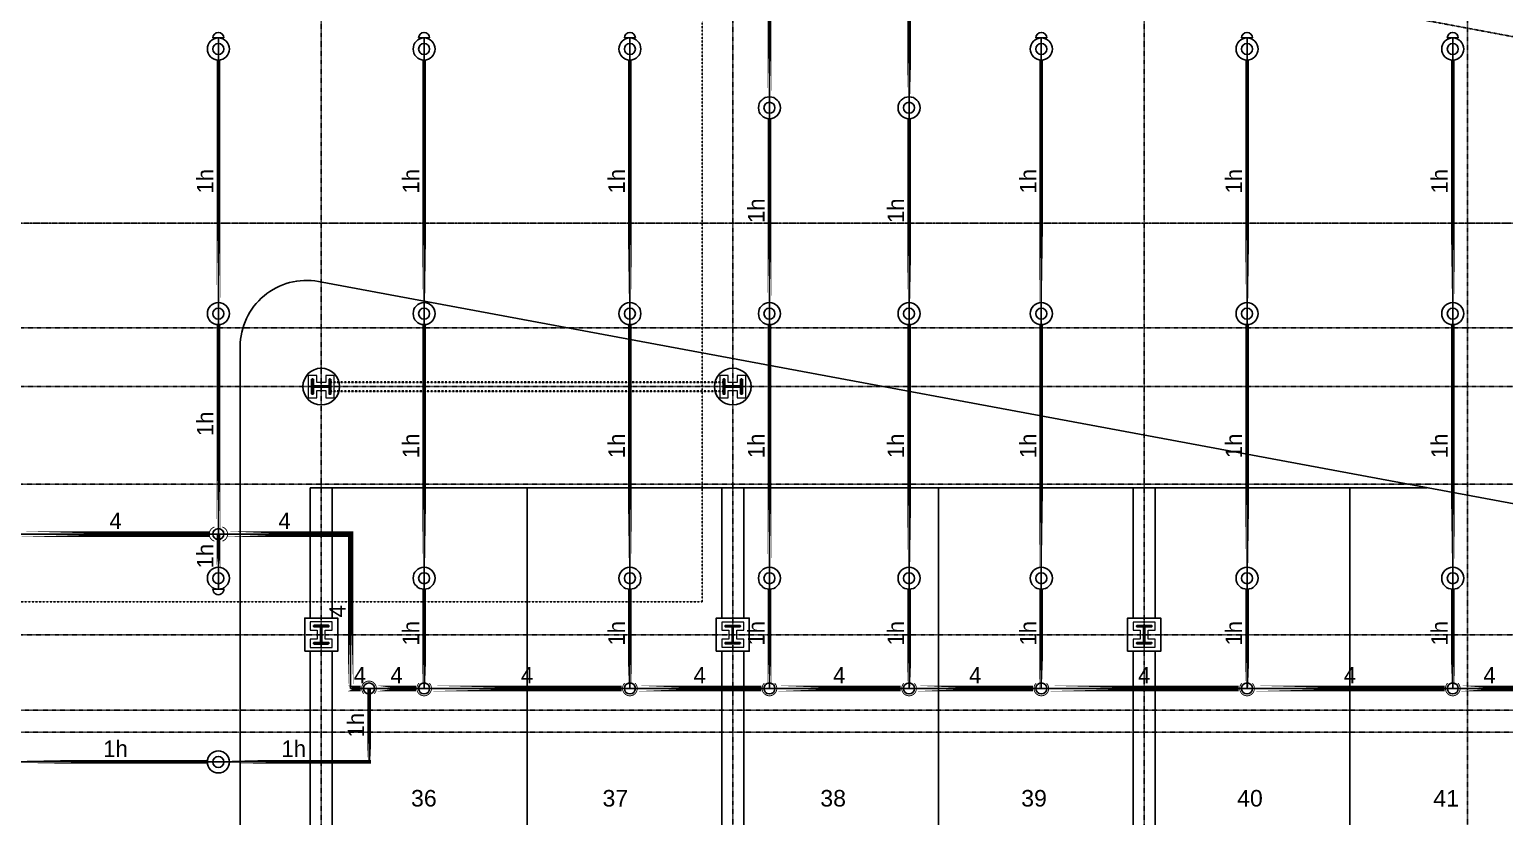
# Model space of a CAD drawing. Header units: inches. Extents: x -24247 to 247, y -491 to 2341.
# Drawn here: x -1395 to -592, y 506 to 934 of the extents above; entities that cross this region are included whole.
import ezdxf
from ezdxf.enums import TextEntityAlignment as Align

# ---------------------------------------------------------------- set-up
doc = ezdxf.new("R2010")
doc.units = ezdxf.units.IN
doc.header["$LTSCALE"] = 0.3
doc.header["$MEASUREMENT"] = 0
for name, pattern in [('CENTER2', [1.125, 0.75, -0.125, 0.125, -0.125]), ('DASHDOT2', [0.5, 0.25, -0.125, 0, -0.125]), ('HIDDEN2', [0.1875, 0.125, -0.0625])]:
    doc.linetypes.add(name, pattern=pattern)
for name, color, linetype, lineweight in [('A-Anno-Text', 7, 'Continuous', 25), ('A-Detl-Hatch', 1, 'Continuous', 18), ('A-Detl-Wide', 2, 'Continuous', 35), ('S-Detl-Hatch', 1, 'Continuous', 18), ('S-Detl-Wide', 3, 'Continuous', 35)]:
    doc.layers.add(name, color=color, linetype=linetype, lineweight=lineweight)
for name, color, linetype in [('A-Grid(SmallScale)', 11, 'CENTER2'), ('A-Roof-Above', 7, 'HIDDEN2'), ('A-Site-Parking', 251, 'Continuous'), ('HEADUP', 7, 'Continuous'), ('PIPEBL', 4, 'Continuous'), ('pipemn', 6, 'Continuous'), ('PIPESPC', 7, 'Continuous'), ('S-Structural Concrete', 4, 'Continuous'), ('spk-cap', 7, 'Continuous'), ('spk-piperise', 7, 'Continuous'), ('TIDYPIPE', 7, 'Continuous')]:
    doc.layers.add(name, color=color, linetype=linetype)
doc.layers.add('Zoning Envelope', color=7, linetype='DASHDOT2', true_color=0xaa0061)
doc.styles.add('G1DIM', font='arial.ttf')
doc.styles.add('PIPE', font='PIPE.SHX')

# ---------------------------------------------------------------- blocks, each defined once
blk = doc.blocks.new('*U29')
at = {"layer": 'A-Detl-Hatch'}
h = blk.add_hatch(dxfattribs=at)
h.set_pattern_fill('ANSI32', color=256, scale=6, style=0)
h.set_pattern_definition([(45, (0, -4.96), (-1.591, 1.591), []), (45, (1.0607, -4.96), (-1.591, 1.591), [])])
edge = h.paths.add_edge_path()
edge.add_line((3.9925, -9.92), (3.9925, -9.39))
edge.add_line((3.9925, -9.39), (0.6575, -9.39))
edge.add_arc((0.6575, -8.89), 0.5, 180, 270, ccw=False)
edge.add_line((0.1575, -8.89), (0.1575, -1.03))
edge.add_arc((0.6575, -1.03), 0.5, 90, 180, ccw=False)
edge.add_line((0.6575, -0.53), (3.9925, -0.53))
edge.add_line((3.9925, -0.53), (3.9925, 0))
edge.add_line((3.9925, 0), (-3.9925, 0))
edge.add_line((-3.9925, 0), (-3.9925, -0.53))
edge.add_line((-3.9925, -0.53), (-0.6575, -0.53))
edge.add_arc((-0.6575, -1.03), 0.5, 0, 90, ccw=False)
edge.add_line((-0.1575, -1.03), (-0.1575, -8.89))
edge.add_arc((-0.6575, -8.89), 0.5, -90, 0, ccw=False)
edge.add_line((-0.6575, -9.39), (-3.9925, -9.39))
edge.add_line((-3.9925, -9.39), (-3.9925, -9.92))
edge.add_line((-3.9925, -9.92), (3.9925, -9.92))
at = {"color": 0, "linetype": 'ByBlock'}
blk.add_lwpolyline([(3.9925, -9.92), (3.9925, -9.39), (0.6575, -9.39, -0.41421356), (0.1575, -8.89), (0.1575, -1.03, -0.41421356), (0.6575, -0.53), (3.9925, -0.53), (3.9925, 0), (-3.9925, 0), (-3.9925, -0.53), (-0.6575, -0.53, -0.41421356), (-0.1575, -1.03), (-0.1575, -8.89, -0.41421356), (-0.6575, -9.39), (-3.9925, -9.39), (-3.9925, -9.92)], format="xyb", close=True, dxfattribs=at)
blk = doc.blocks.new('w10x39')
at = {"layer": 'S-Detl-Hatch'}
blk.add_lwpolyline([(13843.55, -7311.37), (13843.55, -7306.84), (13839.72, -7306.84), (13839.72, -7301.98), (13843.55, -7301.98), (13843.55, -7297.45), (13831.57, -7297.45), (13831.57, -7301.98), (13835.4, -7301.98), (13835.4, -7306.84), (13831.57, -7306.84), (13831.57, -7311.37)], close=True, dxfattribs=at)
at = {"layer": 'A-Detl-Wide'}
blk.add_blockref('*U29', (13837.56, -7299.45), dxfattribs=at)
blk = doc.blocks.new('*U19')
at = {"layer": 'A-Detl-Hatch'}
h = blk.add_hatch(dxfattribs=at)
h.set_pattern_fill('ANSI32', color=256, scale=6, style=0)
h.set_pattern_definition([(45, (0, -4.865), (-1.591, 1.591), []), (45, (1.0607, -4.865), (-1.591, 1.591), [])])
edge = h.paths.add_edge_path()
edge.add_line((3.98, -9.73), (3.98, -9.295))
edge.add_line((3.98, -9.295), (0.645, -9.295))
edge.add_arc((0.645, -8.795), 0.5, 180, 270, ccw=False)
edge.add_line((0.145, -8.795), (0.145, -0.935))
edge.add_arc((0.645, -0.935), 0.5, 90, 180, ccw=False)
edge.add_line((0.645, -0.435), (3.98, -0.435))
edge.add_line((3.98, -0.435), (3.98, 0))
edge.add_line((3.98, 0), (-3.98, 0))
edge.add_line((-3.98, 0), (-3.98, -0.435))
edge.add_line((-3.98, -0.435), (-0.645, -0.435))
edge.add_arc((-0.645, -0.935), 0.5, 0, 90, ccw=False)
edge.add_line((-0.145, -0.935), (-0.145, -8.795))
edge.add_arc((-0.645, -8.795), 0.5, -90, 0, ccw=False)
edge.add_line((-0.645, -9.295), (-3.98, -9.295))
edge.add_line((-3.98, -9.295), (-3.98, -9.73))
edge.add_line((-3.98, -9.73), (3.98, -9.73))
at = {"color": 0, "linetype": 'ByBlock'}
blk.add_lwpolyline([(3.98, -9.73), (3.98, -9.295), (0.645, -9.295, -0.4142136), (0.145, -8.795), (0.145, -0.935, -0.4142136), (0.645, -0.435), (3.98, -0.435), (3.98, 0), (-3.98, 0), (-3.98, -0.435), (-0.645, -0.435, -0.4142136), (-0.145, -0.935), (-0.145, -8.795, -0.4142136), (-0.645, -9.295), (-3.98, -9.295), (-3.98, -9.73)], format="xyb", close=True, dxfattribs=at)
blk = doc.blocks.new('W10X33')
at = {"layer": 'S-Detl-Hatch'}
blk.add_lwpolyline([(13773.78, -7310.28), (13773.78, -7305.84), (13769.95, -7305.84), (13769.95, -7300.98), (13773.78, -7300.98), (13773.78, -7296.55), (13761.82, -7296.55), (13761.82, -7300.98), (13765.66, -7300.98), (13765.66, -7305.84), (13761.82, -7305.84), (13761.82, -7310.28)], close=True, dxfattribs=at)
at = {"layer": 'A-Detl-Wide'}
blk.add_blockref('*U19', (13767.8, -7298.55), dxfattribs=at)
blk = doc.blocks.new('*U30')
at = {"layer": 'A-Detl-Hatch'}
h = blk.add_hatch(dxfattribs=at)
h.set_pattern_fill('ANSI32', color=256, scale=6, style=0)
h.set_pattern_definition([(45, (0, -5.05), (-1.591, 1.591), []), (45, (1.0607, -5.05), (-1.591, 1.591), [])])
edge = h.paths.add_edge_path()
edge.add_line((4.01, -10.1), (4.01, -9.48))
edge.add_line((4.01, -9.48), (0.675, -9.48))
edge.add_arc((0.675, -8.98), 0.5, 180, 270, ccw=False)
edge.add_line((0.175, -8.98), (0.175, -1.12))
edge.add_arc((0.675, -1.12), 0.5, 90, 180, ccw=False)
edge.add_line((0.675, -0.62), (4.01, -0.62))
edge.add_line((4.01, -0.62), (4.01, 0))
edge.add_line((4.01, 0), (-4.01, 0))
edge.add_line((-4.01, 0), (-4.01, -0.62))
edge.add_line((-4.01, -0.62), (-0.675, -0.62))
edge.add_arc((-0.675, -1.12), 0.5, 0, 90, ccw=False)
edge.add_line((-0.175, -1.12), (-0.175, -8.98))
edge.add_arc((-0.675, -8.98), 0.5, -90, 0, ccw=False)
edge.add_line((-0.675, -9.48), (-4.01, -9.48))
edge.add_line((-4.01, -9.48), (-4.01, -10.1))
edge.add_line((-4.01, -10.1), (4.01, -10.1))
at = {"color": 0, "linetype": 'ByBlock'}
blk.add_lwpolyline([(4.01, -10.1), (4.01, -9.48), (0.675, -9.48, -0.4142136), (0.175, -8.98), (0.175, -1.12, -0.4142136), (0.675, -0.62), (4.01, -0.62), (4.01, 0), (-4.01, 0), (-4.01, -0.62), (-0.675, -0.62, -0.4142136), (-0.175, -1.12), (-0.175, -8.98, -0.4142136), (-0.675, -9.48), (-4.01, -9.48), (-4.01, -10.1)], format="xyb", close=True, dxfattribs=at)
blk = doc.blocks.new('W10X45')
at = {"layer": 'S-Detl-Hatch'}
blk.add_lwpolyline([(13921.91, -7311.37), (13921.91, -7306.75), (13918.07, -7306.75), (13918.07, -7301.89), (13921.91, -7301.89), (13921.91, -7297.27), (13909.89, -7297.27), (13909.89, -7301.89), (13913.72, -7301.89), (13913.72, -7306.75), (13909.89, -7306.75), (13909.89, -7311.37)], close=True, dxfattribs=at)
at = {"layer": 'A-Detl-Wide'}
blk.add_blockref('*U30', (13915.9, -7299.27), dxfattribs=at)
blk = doc.blocks.new('SPRIG1')
for radius in [6, 3]:
    blk.add_circle((0, 0), radius)
blk = doc.blocks.new('rise')
blk.add_circle((0, 0), 3)
blk = doc.blocks.new('PIPESPC')
at = {"layer": 'PIPESPC', "style": 'PIPE', "width": 0.9}
blk.add_attdef('SIZE', text='', height=9, dxfattribs=at).set_placement((0, 4.02), align=Align.CENTER)
at = {"layer": 'PIPESPC', "style": 'PIPE', "flags": 1}
blk.add_attdef('SCHED', (25.3, 3.89), '', height=9, dxfattribs=at)
blk = doc.blocks.new('CAP')
blk.add_line((0, 3), (0, -3))
blk.add_arc((0, 0), 3, 270, 90)
blk = doc.blocks.new('TIDYDROP')
at = {"const_width": 0.5}
for points in [[(-2.18, 3.82, 0.737034), (-2.18, -3.82)], [(2.18, 3.82, -0.737034), (2.18, -3.82)]]:
    blk.add_lwpolyline(points, format="xyb", dxfattribs=at)
blk = doc.blocks.new('TIDYRUN')
at = {"const_width": 0.5}
blk.add_lwpolyline([(-2.83, 2.83, -2.414214), (-2.83, -2.83, -1.737895)], format="xyb", dxfattribs=at)

msp = doc.modelspace()

# ---------------------------------------------------------------- linework, layer by layer
at = {"layer": 'A-Grid(SmallScale)'}
for p, q in [((-1236, 1771.74), (-1236, -107.53)), ((-1012, -107.53), (-1012, 1771.74)), ((-788, 1771.74), (-788, -107.53)), ((-612, -107.53), (-612, 1771.74)), ((-3580, 1488.28), (228, 778.5)), ((228, 829), (-3580, 829)), ((-3565.11, 772), (228, 772)), ((-3565.11, 740), (228, 740)), ((-3580, 687), (228, 687)), ((-3580, 605), (228, 605)), ((228, 564), (-3558.75, 564)), ((228, 552), (-3580, 552))]:
    msp.add_line(p, q, dxfattribs=at)
at = {"layer": 'A-Roof-Above'}
msp.add_lwpolyline([(-3347.5, 1299.62), (-3098.62, 1299.62), (-3098.62, 1357.62), (-2779.38, 1357.62), (-2779.38, 1135.62), (-2719.38, 1135.62), (-2719.38, 704.87), (-2229.63, 704.87), (-2229.63, 1135.62), (-1585.38, 1135.62), (-1585.38, 622.88), (-1028.63, 622.88), (-1028.63, 1029.64), (15.5, 835.02)], dxfattribs=at)
at = {"layer": 'A-Site-Parking'}
for p, q in [((-1237.55, 797.17), (-568.42, 672.84)), ((-1280.13, 761.78), (-1280.13, 492)), ((-1242, 685), (-633.87, 685)), ((-1242, 614), (-1242, 685)), ((-1230, 614), (-1230, 685)), ((-1124, 469), (-1124, 685)), ((-1018, 614), (-1018, 685)), ((-1006, 614), (-1006, 685)), ((-900, 469), (-900, 685)), ((-794, 614), (-794, 685)), ((-782, 614), (-782, 685)), ((-676, 685), (-676, 457.13)), ((-1242, 486), (-1242, 596)), ((-1230, 486), (-1230, 596)), ((-1018, 486), (-1018, 596)), ((-1006, 486), (-1006, 596)), ((-794, 486), (-794, 596)), ((-782, 486), (-782, 596))]:
    msp.add_line(p, q, dxfattribs=at)
msp.add_arc((-1244.13, 761.78), 36, 79.4737, 180, dxfattribs=at)
at = {"layer": 'PIPEBL', "color": 1}
for p, q in [((-992, 991.74), (-992, 891.74)), ((-916, 891.74), (-916, 975.4)), ((-1292, 923.74), (-1292, 929.74)), ((-1292, 923.74), (-1292, 779.74)), ((-1180, 923.74), (-1180, 929.74)), ((-1180, 923.74), (-1180, 779.74)), ((-1068, 923.74), (-1068, 929.74)), ((-1068, 779.74), (-1068, 923.74)), ((-844, 923.74), (-844, 929.74)), ((-844, 923.74), (-844, 779.74)), ((-732, 923.74), (-732, 929.74)), ((-732, 779.74), (-732, 923.74)), ((-620, 923.74), (-620, 929.74)), ((-620, 923.74), (-620, 779.74)), ((-992, 891.74), (-992, 779.74)), ((-916, 779.74), (-916, 891.74)), ((-1292, 779.74), (-1292, 659.74)), ((-1180, 779.74), (-1180, 635.74)), ((-1068, 635.74), (-1068, 779.74)), ((-992, 779.74), (-992, 635.74)), ((-916, 635.74), (-916, 779.74)), ((-844, 779.74), (-844, 635.74)), ((-732, 635.74), (-732, 779.74)), ((-620, 779.74), (-620, 635.74)), ((-1292, 659.74), (-1292, 635.74)), ((-1292, 635.74), (-1292, 629.74)), ((-1180, 635.74), (-1180, 575.74)), ((-1068, 575.74), (-1068, 635.74)), ((-992, 635.74), (-992, 575.74)), ((-916, 575.74), (-916, 635.74)), ((-844, 635.74), (-844, 575.74)), ((-732, 575.74), (-732, 635.74)), ((-620, 635.74), (-620, 575.74)), ((-1210, 575.74), (-1210, 535.74)), ((-1292, 535.74), (-1404, 535.74)), ((-1292, 535.74), (-1210, 535.74))]:
    msp.add_line(p, q, dxfattribs=at)
at = {"layer": 'pipemn', "color": 1}
for p, q in [((-1292, 659.74), (-1404, 659.74)), ((-1220, 659.74), (-1292, 659.74)), ((-1220, 575.74), (-1220, 659.74)), ((-1210, 575.74), (-1220, 575.74)), ((-1180, 575.74), (-1210, 575.74)), ((-1068, 575.74), (-1180, 575.74)), ((-992, 575.74), (-1068, 575.74)), ((-916, 575.74), (-992, 575.74)), ((-844, 575.74), (-916, 575.74)), ((-732, 575.74), (-844, 575.74)), ((-620, 575.74), (-732, 575.74)), ((-580, 575.74), (-620, 575.74))]:
    msp.add_line(p, q, dxfattribs=at)
at = {"layer": 'S-Detl-Wide', "linetype": 'HIDDEN2'}
for p, q in [((-1230.95, 742.5), (-1017.05, 742.5)), ((-1230.95, 737.5), (-1017.05, 737.5))]:
    msp.add_line(p, q, dxfattribs=at)
at = {"layer": 'S-Structural Concrete'}
for points in [[(-1245, 596), (-1227, 596), (-1227, 614), (-1245, 614)], [(-1021, 596), (-1003, 596), (-1003, 614), (-1021, 614)], [(-797, 596), (-779, 596), (-779, 614), (-797, 614)]]:
    msp.add_lwpolyline(points, close=True, dxfattribs=at)
for centre in [(-1236, 740), (-1012, 740)]:
    msp.add_circle(centre, 10, dxfattribs=at)
at = {"layer": 'TIDYPIPE', "color": 7}
for points, const_width in [([(-992, 897.74), (-992, 985.74)], 2), ([(-916, 897.74), (-916, 969.4)], 2), ([(-1292, 785.74), (-1292, 917.74)], 2), ([(-1180, 785.74), (-1180, 917.74)], 2), ([(-1068, 785.74), (-1068, 917.74)], 2), ([(-844, 785.74), (-844, 917.74)], 2), ([(-732, 785.74), (-732, 917.74)], 2), ([(-620, 785.74), (-620, 917.74)], 2), ([(-992, 785.74), (-992, 885.74)], 2), ([(-916, 785.74), (-916, 885.74)], 2), ([(-1292, 659.74), (-1292, 773.74)], 2), ([(-1180, 641.74), (-1180, 773.74)], 2), ([(-1068, 641.74), (-1068, 773.74)], 2), ([(-992, 641.74), (-992, 773.74)], 2), ([(-916, 641.74), (-916, 773.74)], 2), ([(-844, 641.74), (-844, 773.74)], 2), ([(-732, 641.74), (-732, 773.74)], 2), ([(-620, 641.74), (-620, 773.74)], 2), ([(-1399.5, 659.74), (-1296.5, 659.74)], 3), ([(-1292, 641.74), (-1292, 659.74)], 2), ([(-1287.5, 659.74), (-1218.5, 659.74)], 3), ([(-1220, 574.24), (-1220, 661.24)], 3), ([(-1180, 575.74), (-1180, 629.74)], 2), ([(-1068, 575.74), (-1068, 629.74)], 2), ([(-992, 575.74), (-992, 629.74)], 2), ([(-916, 575.74), (-916, 629.74)], 2), ([(-844, 575.74), (-844, 629.74)], 2), ([(-732, 575.74), (-732, 629.74)], 2), ([(-620, 575.74), (-620, 629.74)], 2), ([(-1221.5, 575.74), (-1214.5, 575.74)], 3), ([(-1210, 534.74), (-1210, 575.74)], 2), ([(-1205.5, 575.74), (-1184.5, 575.74)], 3), ([(-1175.5, 575.74), (-1072.5, 575.74)], 3), ([(-1063.5, 575.74), (-996.5, 575.74)], 3), ([(-987.5, 575.74), (-920.5, 575.74)], 3), ([(-911.5, 575.74), (-848.5, 575.74)], 3), ([(-839.5, 575.74), (-736.5, 575.74)], 3), ([(-727.5, 575.74), (-624.5, 575.74)], 3), ([(-615.5, 575.74), (-580, 575.74)], 3), ([(-1398, 535.74), (-1298, 535.74)], 2), ([(-1286, 535.74), (-1209, 535.74)], 2)]:
    msp.add_lwpolyline(points, close=True, dxfattribs=dict(at, const_width=const_width))
at = {"layer": 'Zoning Envelope'}
msp.add_lwpolyline([(228, 829), (-2840, 829, 0.000426), (-2973.35, 828.89, 0.001551), (-3580, 826.08, 0.001255)], format="xyb", dxfattribs=at)

# ---------------------------------------------------------------- block references
at = {"rotation": 90}
for p in [(-8540.32, -13175.9), (-8316.32, -13175.9)]:
    msp.add_blockref('W10X45', p, dxfattribs=at)
for name, p in [('w10x39', (-15073.56, 7909.41)), ('W10X33', (-14779.8, 7908.41)), ('W10X33', (-14555.8, 7908.41))]:
    msp.add_blockref(name, p)
at = {"layer": 'HEADUP'}
for p in [(-1292, 923.74), (-1180, 923.74), (-1068, 923.74), (-844, 923.74), (-732, 923.74), (-620, 923.74), (-992, 891.74), (-916, 891.74), (-1292, 779.74), (-1180, 779.74), (-1068, 779.74), (-992, 779.74), (-916, 779.74), (-844, 779.74), (-732, 779.74), (-620, 779.74), (-1292, 635.74), (-1180, 635.74), (-1068, 635.74), (-992, 635.74), (-916, 635.74), (-844, 635.74), (-732, 635.74), (-620, 635.74), (-1292, 535.74)]:
    msp.add_blockref('SPRIG1', p, dxfattribs=at)
at = {"layer": 'PIPESPC'}
ref = msp.add_blockref('PIPESPC', (-1292, 851.74), dxfattribs=dict(at, rotation=90))
ref.add_attrib('SIZE', '1h', dxfattribs={"color": 0, "height": 9, "rotation": 90, "style": 'PIPE'}).set_placement((-1292, 851.74), align=Align.BOTTOM_CENTER)
ref = msp.add_blockref('PIPESPC', (-1180, 851.74), dxfattribs=dict(at, rotation=90))
ref.add_attrib('SIZE', '1h', dxfattribs={"color": 0, "height": 9, "rotation": 90, "style": 'PIPE'}).set_placement((-1180, 851.74), align=Align.BOTTOM_CENTER)
ref = msp.add_blockref('PIPESPC', (-1068, 851.74), dxfattribs=dict(at, rotation=90))
ref.add_attrib('SIZE', '1h', dxfattribs={"color": 0, "height": 9, "rotation": 90, "style": 'PIPE'}).set_placement((-1068, 851.74), align=Align.BOTTOM_CENTER)
ref = msp.add_blockref('PIPESPC', (-844, 851.74), dxfattribs=dict(at, rotation=90))
ref.add_attrib('SIZE', '1h', dxfattribs={"color": 0, "height": 9, "rotation": 90, "style": 'PIPE'}).set_placement((-844, 851.74), align=Align.BOTTOM_CENTER)
ref = msp.add_blockref('PIPESPC', (-732, 851.74), dxfattribs=dict(at, rotation=90))
ref.add_attrib('SIZE', '1h', dxfattribs={"color": 0, "height": 9, "rotation": 90, "style": 'PIPE'}).set_placement((-732, 851.74), align=Align.BOTTOM_CENTER)
ref = msp.add_blockref('PIPESPC', (-620, 851.74), dxfattribs=dict(at, rotation=90))
ref.add_attrib('SIZE', '1h', dxfattribs={"color": 0, "height": 9, "rotation": 90, "style": 'PIPE'}).set_placement((-620, 851.74), align=Align.BOTTOM_CENTER)
ref = msp.add_blockref('PIPESPC', (-992, 835.74), dxfattribs=dict(at, rotation=90))
ref.add_attrib('SIZE', '1h', dxfattribs={"color": 0, "height": 9, "rotation": 90, "style": 'PIPE'}).set_placement((-992, 835.74), align=Align.BOTTOM_CENTER)
ref = msp.add_blockref('PIPESPC', (-916, 835.74), dxfattribs=dict(at, rotation=90))
ref.add_attrib('SIZE', '1h', dxfattribs={"color": 0, "height": 9, "rotation": 90, "style": 'PIPE'}).set_placement((-916, 835.74), align=Align.BOTTOM_CENTER)
ref = msp.add_blockref('PIPESPC', (-1292, 719.74), dxfattribs=dict(at, rotation=90))
ref.add_attrib('SIZE', '1h', dxfattribs={"color": 0, "height": 9, "rotation": 90, "style": 'PIPE'}).set_placement((-1292, 719.74), align=Align.BOTTOM_CENTER)
ref = msp.add_blockref('PIPESPC', (-1180, 707.74), dxfattribs=dict(at, rotation=90))
ref.add_attrib('SIZE', '1h', dxfattribs={"color": 0, "height": 9, "rotation": 90, "style": 'PIPE'}).set_placement((-1180, 707.74), align=Align.BOTTOM_CENTER)
ref = msp.add_blockref('PIPESPC', (-1068, 707.74), dxfattribs=dict(at, rotation=90))
ref.add_attrib('SIZE', '1h', dxfattribs={"color": 0, "height": 9, "rotation": 90, "style": 'PIPE'}).set_placement((-1068, 707.74), align=Align.BOTTOM_CENTER)
ref = msp.add_blockref('PIPESPC', (-992, 707.74), dxfattribs=dict(at, rotation=90))
ref.add_attrib('SIZE', '1h', dxfattribs={"color": 0, "height": 9, "rotation": 90, "style": 'PIPE'}).set_placement((-992, 707.74), align=Align.BOTTOM_CENTER)
ref = msp.add_blockref('PIPESPC', (-916, 707.74), dxfattribs=dict(at, rotation=90))
ref.add_attrib('SIZE', '1h', dxfattribs={"color": 0, "height": 9, "rotation": 90, "style": 'PIPE'}).set_placement((-916, 707.74), align=Align.BOTTOM_CENTER)
ref = msp.add_blockref('PIPESPC', (-844, 707.74), dxfattribs=dict(at, rotation=90))
ref.add_attrib('SIZE', '1h', dxfattribs={"color": 0, "height": 9, "rotation": 90, "style": 'PIPE'}).set_placement((-844, 707.74), align=Align.BOTTOM_CENTER)
ref = msp.add_blockref('PIPESPC', (-732, 707.74), dxfattribs=dict(at, rotation=90))
ref.add_attrib('SIZE', '1h', dxfattribs={"color": 0, "height": 9, "rotation": 90, "style": 'PIPE'}).set_placement((-732, 707.74), align=Align.BOTTOM_CENTER)
ref = msp.add_blockref('PIPESPC', (-620, 707.74), dxfattribs=dict(at, rotation=90))
ref.add_attrib('SIZE', '1h', dxfattribs={"color": 0, "height": 9, "rotation": 90, "style": 'PIPE'}).set_placement((-620, 707.74), align=Align.BOTTOM_CENTER)
ref = msp.add_blockref('PIPESPC', (-1348, 659.74), dxfattribs=at)
ref.add_attrib('SIZE', '4', dxfattribs={"color": 0, "height": 9, "style": 'PIPE'}).set_placement((-1348, 659.74), align=Align.BOTTOM_CENTER)
ref = msp.add_blockref('PIPESPC', (-1256, 659.74), dxfattribs=at)
ref.add_attrib('SIZE', '4', dxfattribs={"color": 0, "height": 9, "style": 'PIPE'}).set_placement((-1256, 659.74), align=Align.BOTTOM_CENTER)
ref = msp.add_blockref('PIPESPC', (-1292, 647.74), dxfattribs=dict(at, rotation=90))
ref.add_attrib('SIZE', '1h', dxfattribs={"color": 0, "height": 9, "rotation": 90, "style": 'PIPE'}).set_placement((-1292, 647.74), align=Align.BOTTOM_CENTER)
ref = msp.add_blockref('PIPESPC', (-1220, 617.74), dxfattribs=dict(at, rotation=90))
ref.add_attrib('SIZE', '4', dxfattribs={"color": 0, "height": 9, "rotation": 90, "style": 'PIPE'}).set_placement((-1220, 617.74), align=Align.BOTTOM_CENTER)
ref = msp.add_blockref('PIPESPC', (-1180, 605.74), dxfattribs=dict(at, rotation=90))
ref.add_attrib('SIZE', '1h', dxfattribs={"color": 0, "height": 9, "rotation": 90, "style": 'PIPE'}).set_placement((-1180, 605.74), align=Align.BOTTOM_CENTER)
ref = msp.add_blockref('PIPESPC', (-1068, 605.74), dxfattribs=dict(at, rotation=90))
ref.add_attrib('SIZE', '1h', dxfattribs={"color": 0, "height": 9, "rotation": 90, "style": 'PIPE'}).set_placement((-1068, 605.74), align=Align.BOTTOM_CENTER)
ref = msp.add_blockref('PIPESPC', (-992, 605.74), dxfattribs=dict(at, rotation=90))
ref.add_attrib('SIZE', '1h', dxfattribs={"color": 0, "height": 9, "rotation": 90, "style": 'PIPE'}).set_placement((-992, 605.74), align=Align.BOTTOM_CENTER)
ref = msp.add_blockref('PIPESPC', (-916, 605.74), dxfattribs=dict(at, rotation=90))
ref.add_attrib('SIZE', '1h', dxfattribs={"color": 0, "height": 9, "rotation": 90, "style": 'PIPE'}).set_placement((-916, 605.74), align=Align.BOTTOM_CENTER)
ref = msp.add_blockref('PIPESPC', (-844, 605.74), dxfattribs=dict(at, rotation=90))
ref.add_attrib('SIZE', '1h', dxfattribs={"color": 0, "height": 9, "rotation": 90, "style": 'PIPE'}).set_placement((-844, 605.74), align=Align.BOTTOM_CENTER)
ref = msp.add_blockref('PIPESPC', (-732, 605.74), dxfattribs=dict(at, rotation=90))
ref.add_attrib('SIZE', '1h', dxfattribs={"color": 0, "height": 9, "rotation": 90, "style": 'PIPE'}).set_placement((-732, 605.74), align=Align.BOTTOM_CENTER)
ref = msp.add_blockref('PIPESPC', (-620, 605.74), dxfattribs=dict(at, rotation=90))
ref.add_attrib('SIZE', '1h', dxfattribs={"color": 0, "height": 9, "rotation": 90, "style": 'PIPE'}).set_placement((-620, 605.74), align=Align.BOTTOM_CENTER)
ref = msp.add_blockref('PIPESPC', (-1215, 575.74), dxfattribs=at)
ref.add_attrib('SIZE', '4', dxfattribs={"color": 0, "height": 9, "style": 'PIPE'}).set_placement((-1215, 575.74), align=Align.BOTTOM_CENTER)
ref = msp.add_blockref('PIPESPC', (-1195, 575.74), dxfattribs=at)
ref.add_attrib('SIZE', '4', dxfattribs={"color": 0, "height": 9, "style": 'PIPE'}).set_placement((-1195, 575.74), align=Align.BOTTOM_CENTER)
ref = msp.add_blockref('PIPESPC', (-1124, 575.74), dxfattribs=at)
ref.add_attrib('SIZE', '4', dxfattribs={"color": 0, "height": 9, "style": 'PIPE'}).set_placement((-1124, 575.74), align=Align.BOTTOM_CENTER)
ref = msp.add_blockref('PIPESPC', (-1030, 575.74), dxfattribs=at)
ref.add_attrib('SIZE', '4', dxfattribs={"color": 0, "height": 9, "style": 'PIPE'}).set_placement((-1030, 575.74), align=Align.BOTTOM_CENTER)
ref = msp.add_blockref('PIPESPC', (-954, 575.74), dxfattribs=at)
ref.add_attrib('SIZE', '4', dxfattribs={"color": 0, "height": 9, "style": 'PIPE'}).set_placement((-954, 575.74), align=Align.BOTTOM_CENTER)
ref = msp.add_blockref('PIPESPC', (-880, 575.74), dxfattribs=at)
ref.add_attrib('SIZE', '4', dxfattribs={"color": 0, "height": 9, "style": 'PIPE'}).set_placement((-880, 575.74), align=Align.BOTTOM_CENTER)
ref = msp.add_blockref('PIPESPC', (-788, 575.74), dxfattribs=at)
ref.add_attrib('SIZE', '4', dxfattribs={"color": 0, "height": 9, "style": 'PIPE'}).set_placement((-788, 575.74), align=Align.BOTTOM_CENTER)
ref = msp.add_blockref('PIPESPC', (-676, 575.74), dxfattribs=at)
ref.add_attrib('SIZE', '4', dxfattribs={"color": 0, "height": 9, "style": 'PIPE'}).set_placement((-676, 575.74), align=Align.BOTTOM_CENTER)
ref = msp.add_blockref('PIPESPC', (-600, 575.74), dxfattribs=at)
ref.add_attrib('SIZE', '4', dxfattribs={"color": 0, "height": 9, "style": 'PIPE'}).set_placement((-600, 575.74), align=Align.BOTTOM_CENTER)
ref = msp.add_blockref('PIPESPC', (-1210, 555.74), dxfattribs=dict(at, rotation=90))
ref.add_attrib('SIZE', '1h', dxfattribs={"color": 0, "height": 9, "rotation": 90, "style": 'PIPE'}).set_placement((-1210, 555.74), align=Align.BOTTOM_CENTER)
ref = msp.add_blockref('PIPESPC', (-1348, 535.74), dxfattribs=at)
ref.add_attrib('SIZE', '1h', dxfattribs={"color": 0, "height": 9, "style": 'PIPE'}).set_placement((-1348, 535.74), align=Align.BOTTOM_CENTER)
ref = msp.add_blockref('PIPESPC', (-1251, 535.74), dxfattribs=at)
ref.add_attrib('SIZE', '1h', dxfattribs={"color": 0, "height": 9, "style": 'PIPE'}).set_placement((-1251, 535.74), align=Align.BOTTOM_CENTER)
at = {"layer": 'spk-cap'}
for p, rotation in [((-1292, 929.74), 90.00000000002773), ((-1180, 929.74), 90.00000000002773), ((-1068, 929.74), 90.00000000002773), ((-844, 929.74), 90.00000000002773), ((-732, 929.74), 90.00000000002773), ((-620, 929.74), 90.00000000002773), ((-1292, 629.74), 270.0000000000834)]:
    msp.add_blockref('CAP', p, dxfattribs=dict(at, rotation=rotation))
at = {"layer": 'spk-piperise'}
for p in [(-1292, 659.74), (-1180, 575.74), (-1068, 575.74), (-992, 575.74), (-916, 575.74), (-844, 575.74), (-732, 575.74), (-620, 575.74)]:
    msp.add_blockref('rise', p, dxfattribs=at)
at = {"layer": 'spk-piperise', "rotation": 180.0000000000555}
msp.add_blockref('rise', (-1210, 575.74), dxfattribs=at)
at = {"layer": 'TIDYPIPE'}
for name, p, rotation in [('TIDYDROP', (-1292, 659.74), 180), ('TIDYRUN', (-1210, 575.74), 90), ('TIDYRUN', (-1180, 575.74), 270), ('TIDYRUN', (-1068, 575.74), 270), ('TIDYRUN', (-992, 575.74), 270), ('TIDYRUN', (-916, 575.74), 270), ('TIDYRUN', (-844, 575.74), 270), ('TIDYRUN', (-732, 575.74), 270), ('TIDYRUN', (-620, 575.74), 270)]:
    msp.add_blockref(name, p, dxfattribs=dict(at, rotation=rotation))

# ---------------------------------------------------------------- texts
at = {"layer": 'A-Anno-Text', "color": 2, "char_height": 9, "width": 19.7484, "attachment_point": 5, "style": 'G1DIM'}
for s, insert in [('36', (-1180.15, 515.92)), ('37', (-1075.9, 515.92)), ('38', (-957.34, 515.92)), ('39', (-847.97, 515.92)), ('40', (-730.43, 515.92)), ('41', (-623.63, 515.92))]:
    msp.add_mtext(s, dxfattribs=dict(at, insert=insert))

doc.saveas('drawing.dxf')
